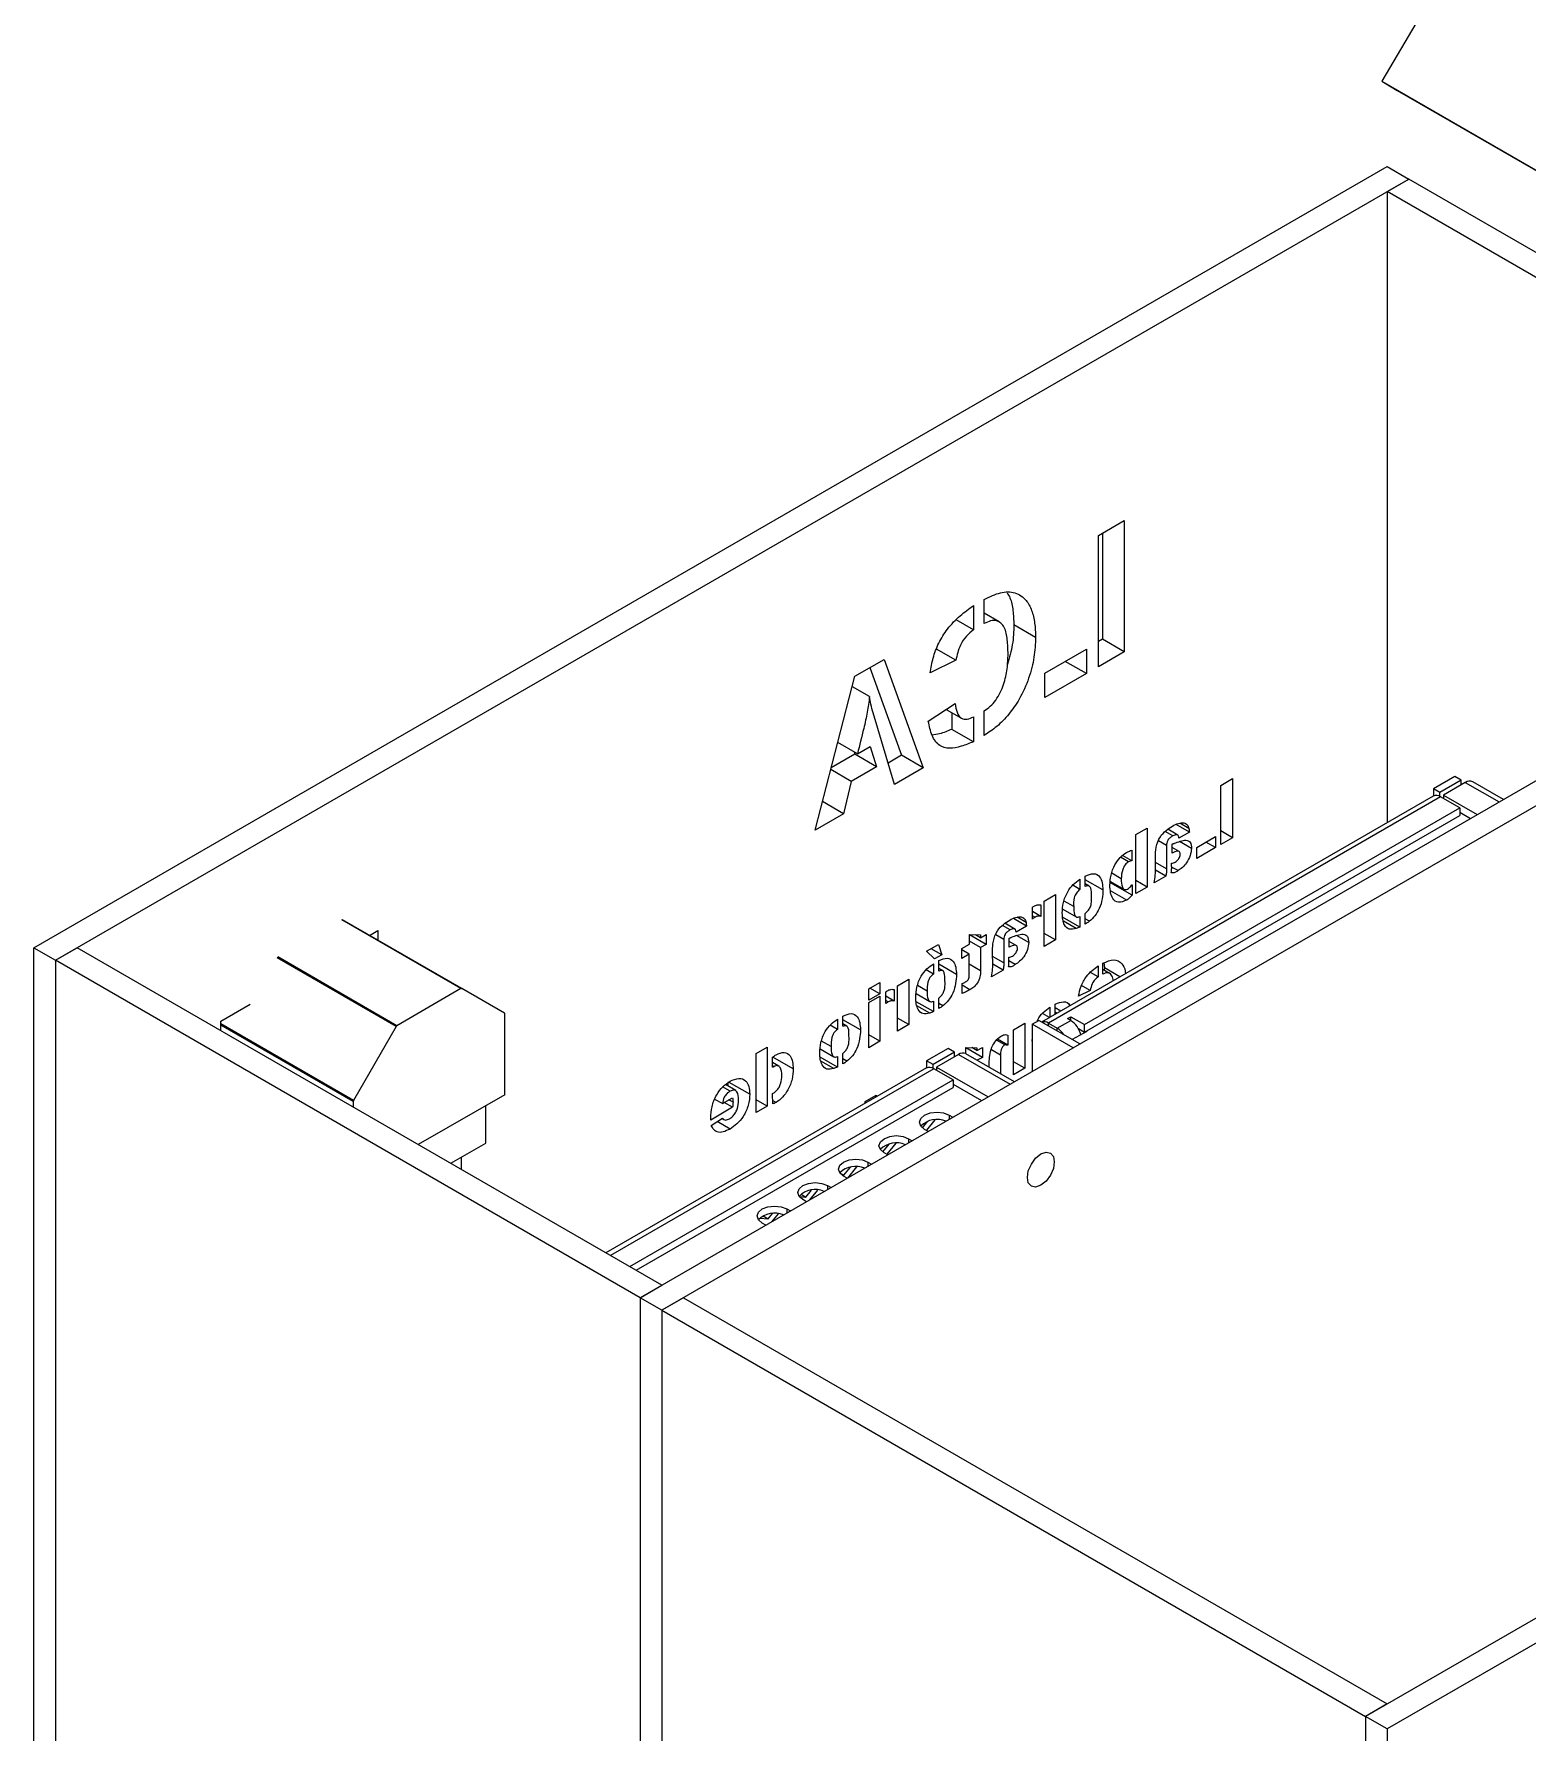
# Model space of a CAD drawing. Header units: millimetres. Extents: x 1 to 1184, y 0 to 836.
# Drawn here: x 229.9 to 327.4, y 589.5 to 700.4 of the extents above; entities that cross this region are included whole.
import ezdxf

# ---------------------------------------------------------------- set-up
doc = ezdxf.new("R2010")
doc.units = ezdxf.units.MM

msp = doc.modelspace()

# ---------------------------------------------------------------- linework, layer by layer
at = {"color": 7, "linetype": 'Continuous', "lineweight": 25}
for p, q in [((381.1, 805.19), (317.93, 697.33)), ((317.93, 697.33), (318.92, 696.74)), ((317.93, 697.33), (358.23, 674.06)), ((318.92, 696.74), (359.22, 673.47)), ((229.89, 640.73), (318.28, 691.76)), ((318.28, 691.76), (319.69, 690.94)), ((231.3, 639.92), (319.69, 690.94)), ((318.28, 690.13), (319.69, 690.94)), ((356.46, 668.08), (318.28, 690.13)), ((318.28, 690.13), (318.28, 648.91)), ((357.88, 668.9), (319.69, 690.94)), ((357.88, 668.9), (269.49, 617.87)), ((359.29, 668.08), (270.9, 617.06)), ((299.41, 667.66), (301.09, 668.64)), ((299.68, 667.82), (299.68, 660.88)), ((301.09, 668.64), (301.09, 660.07)), ((299.41, 659.09), (299.41, 667.66)), ((291.95, 661.92), (291.95, 663.49)), ((291.26, 663.08), (291.26, 661.51)), ((292.92, 662.02), (291.95, 662.58)), ((291.26, 661.51), (290.13, 662.16)), ((291.96, 661.91), (291.95, 661.92)), ((295.31, 661), (293.89, 661.82)), ((290.1, 659.51), (288.84, 660.24)), ((295.91, 658.67), (298.63, 660.24)), ((298.63, 660.24), (298.63, 658.64)), ((299.68, 660.88), (299.41, 660.73)), ((301.09, 660.07), (299.41, 659.09)), ((301.09, 660.07), (299.68, 660.88)), ((283.51, 658.47), (285.42, 659.57)), ((284.49, 659.04), (286.56, 653.31)), ((285.42, 659.57), (287.97, 652.49)), ((290.1, 659.51), (288.42, 658.69)), ((298.63, 658.64), (297.24, 659.44)), ((280.91, 648.41), (283.51, 658.47)), ((295.91, 657.07), (295.91, 658.67)), ((298.63, 658.64), (295.91, 657.07)), ((284.46, 657.14), (283.34, 657.78)), ((288.3, 655.53), (290.06, 656.68)), ((286.09, 651.4), (284.7, 656.07)), ((289.47, 656.3), (290.47, 655.72)), ((289.84, 656.08), (289.84, 655)), ((291.26, 655.81), (291.25, 655.8)), ((291.25, 655.8), (291.25, 654.19)), ((291.94, 654.6), (291.94, 656.21)), ((291.25, 654.19), (289.84, 655)), ((283.5, 653.37), (281.96, 652.49)), ((283.68, 653.4), (282.39, 654.15)), ((283.45, 653.54), (283.5, 653.37)), ((284.91, 652.56), (283.5, 653.37)), ((283.68, 653.4), (284.51, 653.87)), ((284.51, 653.87), (284.91, 652.56)), ((283.26, 651.6), (281.93, 652.37)), ((284.91, 652.56), (283.26, 651.6)), ((286.56, 653.31), (285.67, 652.8)), ((287.97, 652.49), (286.09, 651.4)), ((287.97, 652.49), (286.56, 653.31)), ((283.26, 651.6), (282.77, 649.49)), ((307.41, 651.34), (308.17, 651.78)), ((307.41, 647.48), (307.41, 651.34)), ((308.17, 651.78), (308.17, 647.92)), ((322.69, 651.92), (321.29, 651.11)), ((323.11, 651.68), (321.71, 650.87)), ((323.37, 651.53), (321.94, 650.7)), ((323.11, 651.68), (322.69, 651.92)), ((323.11, 651.38), (323.11, 651.68)), ((325.86, 650.42), (323.86, 651.58)), ((282.77, 649.49), (281.39, 650.29)), ((321.28, 650.64), (295.7, 635.88)), ((321.76, 650.6), (296.15, 635.81)), ((321.71, 650.87), (321.29, 651.11)), ((321.29, 651.11), (321.29, 650.65)), ((321.71, 650.62), (321.71, 650.87)), ((323.02, 649.87), (321.76, 650.6)), ((321.94, 650.7), (324.14, 649.43)), ((321.94, 650.7), (321.94, 650.49)), ((282.77, 649.49), (280.91, 648.41)), ((298.5, 635.71), (323.02, 649.87)), ((298.5, 635.22), (323.02, 649.38)), ((323.02, 649.87), (323.02, 649.38)), ((323.02, 649.58), (323.72, 649.18)), ((301.86, 648.13), (302.59, 648.55)), ((301.86, 644.28), (301.86, 648.13)), ((302.59, 648.55), (302.59, 644.7)), ((304.27, 648.04), (303.77, 648.32)), ((304.59, 648.09), (303.95, 648.47)), ((304.25, 648.68), (304.25, 648.68)), ((305.35, 648.29), (304.49, 648.79)), ((305.35, 648.29), (304.67, 647.9)), ((305.32, 648.52), (304.73, 648.86)), ((305.83, 647.29), (307.06, 648)), ((307.06, 648), (307.06, 647.28)), ((308.17, 647.92), (307.41, 648.36)), ((308.17, 647.92), (307.41, 647.48)), ((301.59, 646.4), (300.98, 646.75)), ((301.59, 647.1), (301.59, 646.4)), ((303.86, 647.41), (303.34, 647.71)), ((303.86, 647.41), (303.86, 645.88)), ((304.22, 646.92), (304.22, 647.5)), ((304.68, 647.02), (304.22, 647.28)), ((304.28, 647.52), (304.3, 647.53)), ((305.49, 647.22), (304.7, 647.67)), ((305.83, 646.57), (305.83, 647.29)), ((307.06, 647.28), (305.83, 646.57)), ((307.06, 647.28), (306.43, 647.64)), ((300.9, 645.24), (300.29, 645.6)), ((301.38, 646.34), (300.85, 646.65)), ((303.81, 645.41), (303.14, 645.8)), ((304.19, 646.19), (304.19, 646.25)), ((304.61, 645.77), (304.19, 646)), ((298.2, 644.54), (297.73, 644.81)), ((298.2, 645.21), (298.2, 644.54)), ((298.55, 644.74), (298.55, 645.41)), ((299.7, 644.51), (298.55, 645.17)), ((298.81, 644.75), (298.55, 644.9)), ((300.19, 645.07), (301.08, 644.56)), ((300.19, 645.07), (300.19, 644.98)), ((301.61, 644.16), (300.19, 644.98)), ((301.6, 644.85), (301.61, 644.85)), ((301.61, 644.85), (301.61, 644.16)), ((302.59, 644.7), (301.86, 645.12)), ((302.59, 644.7), (301.86, 644.28)), ((303.81, 645.41), (303.05, 644.97)), ((295.1, 642.61), (295.1, 643.38)), ((295.64, 643.53), (295.64, 643.52)), ((295.64, 643.52), (295.64, 642.78)), ((295.86, 643.77), (296.6, 644.2)), ((295.86, 640.82), (295.86, 643.77)), ((296.6, 644.2), (296.6, 641.24)), ((301.26, 643.85), (300.2, 644.46)), ((257.83, 638.06), (250.05, 642.55)), ((293.96, 641.95), (293.31, 642.33)), ((293.62, 642.54), (293.62, 642.54)), ((294.72, 642.15), (293.86, 642.65)), ((294.69, 642.38), (294.1, 642.72)), ((295.64, 642.78), (295.1, 643.09)), ((295.26, 642.72), (295.1, 642.81)), ((298.2, 642.08), (297.07, 642.73)), ((297.08, 643.26), (297.96, 642.75)), ((297.96, 641.98), (297.12, 642.47)), ((298.2, 642.77), (298.2, 642.08)), ((298.55, 642.28), (298.55, 642.97)), ((298.83, 642.46), (298.55, 642.62)), ((251.8, 641.54), (252.34, 641.85)), ((252.34, 641.85), (252.34, 641.23)), ((290.99, 641.59), (291.72, 641.57)), ((290.99, 640.96), (290.99, 641.59)), ((292.07, 640.94), (290.99, 641.57)), ((291.72, 640.74), (290.99, 641.16)), ((291.72, 641.39), (291.38, 641.58)), ((291.72, 641.39), (292.07, 641.59)), ((291.72, 641.57), (291.72, 641.39)), ((292.07, 641.59), (292.07, 640.94)), ((293.23, 641.27), (292.71, 641.57)), ((293.64, 641.9), (293.14, 642.19)), ((293.23, 641.27), (293.23, 639.74)), ((293.59, 640.78), (293.59, 641.36)), ((293.65, 641.38), (293.66, 641.39)), ((294.72, 642.15), (294.04, 641.76)), ((294.86, 641.08), (294.07, 641.54)), ((296.6, 641.24), (295.86, 641.67)), ((296.6, 641.24), (295.86, 640.82)), ((405.25, 641.55), (316.86, 590.52)), ((229.89, 640.73), (231.3, 639.92)), ((229.89, 579.49), (229.89, 640.73)), ((231.3, 639.92), (232.72, 640.73)), ((270.9, 618.69), (232.72, 640.73)), ((288.19, 640.5), (288.96, 640.94)), ((288.71, 640), (288.19, 640.5)), ((289.18, 640.26), (288.48, 640.67)), ((289.18, 640.26), (288.71, 640)), ((288.96, 640.94), (289.18, 640.26)), ((290.5, 640.68), (290.99, 640.96)), ((290.5, 640.04), (290.5, 640.68)), ((290.98, 640.32), (290.5, 640.6)), ((290.98, 640.32), (290.5, 640.04)), ((290.98, 638.99), (290.98, 640.32)), ((292.07, 640.94), (291.72, 640.74)), ((291.72, 640.74), (291.72, 639.22)), ((293.56, 640.05), (293.56, 640.12)), ((294.05, 640.88), (293.59, 641.14)), ((406.67, 640.73), (318.28, 589.71)), ((269.49, 617.87), (231.3, 639.92)), ((231.3, 639.92), (231.3, 578.68)), ((288.63, 639.01), (288.16, 639.29)), ((288.63, 639.68), (288.63, 639.01)), ((288.99, 639.21), (288.99, 639.89)), ((290.14, 638.99), (288.99, 639.65)), ((289.24, 639.23), (288.99, 639.38)), ((291.72, 639.22), (290.98, 639.65)), ((293.18, 639.27), (292.42, 638.83)), ((293.18, 639.27), (292.51, 639.66)), ((293.97, 639.63), (293.56, 639.87)), ((299.4, 638.83), (298.89, 639.12)), ((299.4, 639.54), (299.4, 638.83)), ((299.71, 639.01), (299.71, 639.72)), ((300.14, 639.06), (299.71, 639.31)), ((299.71, 639.01), (299.71, 639.01)), ((299.77, 639.74), (299.8, 639.42)), ((299.8, 639.42), (299.78, 639.26)), ((300.82, 638.83), (299.8, 639.42)), ((257.78, 638.06), (253.6, 635.64)), ((260.62, 636.45), (257.83, 638.06)), ((284.41, 638.05), (285.13, 638.47)), ((284.41, 637.31), (284.41, 638.05)), ((285.13, 637.72), (284.48, 638.1)), ((285.13, 638.47), (285.13, 637.72)), ((285.53, 637.08), (285.52, 637.85)), ((286.07, 638), (286.07, 637.99)), ((286.07, 637.99), (286.07, 637.25)), ((286.29, 638.25), (287.03, 638.67)), ((286.29, 635.29), (286.29, 638.25)), ((287.03, 638.67), (287.03, 635.72)), ((290.51, 637.74), (290.51, 638.39)), ((291.02, 637.99), (290.51, 638.29)), ((298.87, 637.93), (298.12, 637.56)), ((298.87, 637.93), (298.31, 638.26)), ((242.09, 635.94), (244.02, 637.05)), ((285.13, 637.72), (284.41, 637.31)), ((284.41, 637.16), (285.13, 637.58)), ((284.41, 634.2), (284.41, 637.16)), ((285.13, 637.58), (285.13, 634.62)), ((286.07, 637.25), (285.53, 637.57)), ((285.69, 637.19), (285.53, 637.28)), ((288.63, 636.56), (287.5, 637.21)), ((287.51, 637.74), (288.39, 637.23)), ((288.4, 636.46), (287.55, 636.94)), ((288.63, 637.24), (288.63, 636.56)), ((288.99, 636.76), (288.99, 637.44)), ((289.26, 636.94), (288.99, 637.1)), ((296.23, 636.84), (296.23, 636.19)), ((296.59, 636.39), (296.59, 637.05)), ((296.95, 636.6), (296.59, 636.8)), ((242.09, 635.33), (242.09, 635.94)), ((260.64, 631.13), (260.64, 636.4)), ((282.36, 635.39), (281.89, 635.67)), ((282.36, 636.07), (282.36, 635.39)), ((282.72, 635.6), (282.72, 636.27)), ((283.87, 635.37), (282.72, 636.03)), ((282.97, 635.61), (282.72, 635.76)), ((287.03, 635.72), (286.29, 636.14)), ((287.03, 635.72), (286.29, 635.29)), ((293.87, 635.38), (294.61, 635.81)), ((294.61, 635.81), (294.61, 632.86)), ((295.09, 635.75), (295.51, 635.99)), ((295.09, 635.75), (295.09, 632.65)), ((297.77, 634.2), (295.09, 635.75)), ((298.19, 634.45), (295.51, 635.99)), ((296.22, 636.18), (295.76, 636.44)), ((296.15, 635.81), (296.72, 635.48)), ((296.71, 636.46), (296.59, 636.53)), ((296.72, 635.48), (297.6, 635.99)), ((297.39, 636.11), (297.6, 636.23)), ((297.6, 635.99), (297.39, 636.11)), ((297.6, 636.23), (298.5, 635.71)), ((297.6, 635.99), (297.6, 636.23)), ((298.5, 635.22), (298.5, 635.71)), ((253.54, 635.59), (250.76, 630.76)), ((285.13, 634.62), (284.41, 635.04)), ((285.13, 634.62), (284.41, 634.2)), ((293.3, 634.39), (292.76, 634.7)), ((293.5, 634.36), (292.81, 634.76)), ((293.5, 635.03), (293.5, 634.36)), ((293.5, 635.02), (293.5, 635.03)), ((293.87, 632.43), (293.87, 635.38)), ((295.09, 634.64), (295.11, 634.89)), ((298.65, 635.27), (297.7, 634.73)), ((298.1, 635.46), (298.5, 635.22)), ((298.61, 635.29), (298.65, 635.27)), ((277.05, 633.82), (277.77, 634.24)), ((277.05, 629.96), (277.05, 633.82)), ((277.77, 634.24), (277.77, 630.38)), ((278.13, 632.96), (278.13, 633.59)), ((279.48, 632.82), (278.14, 633.59)), ((281.24, 634.12), (282.12, 633.61)), ((282.36, 632.94), (281.24, 633.59)), ((282.36, 633.62), (282.36, 632.94)), ((282.72, 633.14), (282.72, 633.82)), ((282.99, 633.32), (282.72, 633.48)), ((289.6, 634.16), (288.19, 633.35)), ((290.02, 633.91), (288.62, 633.1)), ((290.28, 633.76), (288.84, 632.93)), ((290.02, 633.91), (289.6, 634.16)), ((290.02, 633.61), (290.02, 633.91)), ((290.75, 634.22), (291.48, 634.2)), ((290.75, 633.82), (290.75, 634.22)), ((291.83, 633.57), (290.75, 634.19)), ((293.93, 631.98), (290.76, 633.81)), ((291.48, 634.01), (291.14, 634.21)), ((291.48, 634.01), (291.83, 634.21)), ((291.48, 634.2), (291.48, 634.01)), ((291.83, 633.57), (291.5, 633.38)), ((291.83, 634.21), (291.83, 633.57)), ((293.02, 633.71), (292.42, 634.06)), ((293.02, 633.71), (293.02, 632.51)), ((288.18, 632.88), (267.25, 620.8)), ((278.53, 633), (278.13, 633.23)), ((282.13, 632.84), (281.29, 633.33)), ((288.62, 633.1), (288.19, 633.35)), ((288.19, 633.35), (288.19, 632.88)), ((288.62, 632.86), (288.62, 633.1)), ((289.93, 632.1), (288.67, 632.83)), ((288.84, 632.93), (292.21, 630.99)), ((288.84, 632.93), (288.84, 632.73)), ((292.28, 632.93), (292.28, 633.33)), ((294.61, 632.86), (293.87, 633.28)), ((294.61, 632.86), (293.87, 632.43)), ((268.8, 619.91), (289.93, 632.1)), ((269.22, 619.66), (289.93, 631.61)), ((275.35, 631.36), (274.87, 631.64)), ((275.72, 631.4), (275.05, 631.79)), ((275.23, 631.98), (275.19, 631.71)), ((276.64, 631.17), (275.3, 631.94)), ((278.14, 630.54), (278.13, 631.19)), ((289.93, 632.1), (289.93, 631.61)), ((289.93, 631.82), (291.78, 630.75)), ((250.74, 630.69), (250.74, 630.33)), ((260.64, 631.13), (254.99, 627.87)), ((259.4, 627.97), (259.4, 630.42)), ((275.52, 630.31), (274.09, 629.48)), ((274.85, 630.55), (274.36, 630.83)), ((274.85, 630.55), (275.51, 630.93)), ((275.52, 630.31), (274.97, 630.62)), ((275.55, 630.64), (275.27, 630.8)), ((277.77, 630.38), (277.05, 630.8)), ((277.77, 630.38), (277.05, 629.96)), ((278.36, 630.63), (278.13, 630.76)), ((284.17, 630.68), (284.89, 631.1)), ((284.17, 630.56), (284.17, 630.68)), ((284.89, 631.1), (284.89, 630.98)), ((274.09, 629.48), (274.09, 629.61)), ((274.12, 629.12), (274.85, 629.61)), ((275.35, 628.89), (274.51, 629.38)), ((274.82, 629.59), (274.95, 629.52)), ((287.93, 628.97), (288.28, 629.4)), ((288.73, 629.49), (288.18, 628.81)), ((289.67, 629.79), (289.9, 629.66)), ((257.12, 626.65), (259.4, 627.97)), ((285.33, 627.39), (285.75, 627.91)), ((286.18, 627.97), (285.59, 627.24)), ((287.01, 628.26), (287.25, 628.13)), ((288.3, 628.73), (288.06, 628.87)), ((257.81, 626.25), (257.81, 627.05)), ((284.36, 626.73), (284.6, 626.6)), ((285.65, 627.2), (285.41, 627.34)), ((282.52, 626.03), (282.79, 625.87)), ((282.65, 625.89), (282.79, 625.87)), ((283, 625.67), (282.76, 625.81)), ((282.79, 625.87), (283.21, 626.4)), ((283.62, 626.43), (283.02, 625.68)), ((279.99, 624.63), (280.31, 624.45)), ((280.31, 624.45), (280.67, 624.89)), ((281.06, 624.9), (280.54, 624.26)), ((281.71, 625.2), (281.95, 625.07)), ((279.06, 623.67), (279.29, 623.54)), ((279.87, 624.49), (280.31, 624.45)), ((280.34, 624.14), (280.11, 624.28)), ((277.3, 623.07), (277.84, 623.02)), ((277.69, 622.61), (277.46, 622.75)), ((277.51, 623.21), (277.84, 623.02)), ((277.84, 623.02), (278.12, 623.37)), ((278.49, 623.36), (278.07, 622.83)), ((269.49, 617.87), (270.9, 618.69)), ((270.9, 617.06), (269.49, 617.87)), ((269.49, 617.87), (269.49, 556.63)), ((272.32, 617.87), (270.9, 617.06)), ((272.32, 617.87), (318.28, 591.34)), ((270.9, 617.06), (270.9, 555.82)), ((270.9, 617.06), (316.86, 590.52)), ((318.28, 591.34), (316.86, 590.52)), ((316.86, 590.52), (316.86, 529.28)), ((318.28, 589.71), (316.86, 590.52)), ((318.28, 589.71), (318.28, 528.47))]:
    msp.add_line(p, q, dxfattribs=at)
at = {"color": 8, "linetype": 'Continuous', "lineweight": 25}
for p, q in [((323.37, 651.53), (325.58, 650.26)), ((303.86, 645.88), (303.13, 646.3)), ((297.8, 643.42), (297.17, 643.78)), ((257.78, 638.06), (250, 642.55)), ((253.54, 635.59), (245.77, 640.08)), ((253.6, 635.64), (245.82, 640.13)), ((293.23, 639.74), (292.5, 640.16)), ((288.23, 637.9), (287.6, 638.26)), ((250.76, 630.76), (242.09, 635.77)), ((250.74, 630.69), (242.09, 635.68)), ((296.15, 635.63), (296.15, 635.81)), ((281.96, 634.28), (281.33, 634.64)), ((296.72, 635.29), (296.72, 635.48)), ((290.28, 633.76), (293.64, 631.82)), ((288.67, 632.83), (267.54, 620.63)), ((278.21, 632.96), (278.13, 633.01)), ((289.67, 629.79), (289.67, 629.52)), ((287.01, 628.26), (287.01, 627.99)), ((284.36, 626.73), (284.36, 626.46)), ((281.71, 625.2), (281.71, 624.93)), ((279.06, 623.67), (279.06, 623.4))]:
    msp.add_line(p, q, dxfattribs=at)
at = {"color": 7, "linetype": 'Continuous', "lineweight": 25, "flags": 128}
for points in [[(288.06, 628.87), (287.82, 629.08), (287.73, 629.33), (287.82, 629.58), (288.06, 629.79), (288.43, 629.94), (288.87, 629.99), (289.3, 629.94), (289.67, 629.79)], [(285.41, 627.34), (285.17, 627.55), (285.08, 627.8), (285.17, 628.05), (285.41, 628.26), (285.78, 628.41), (286.21, 628.46), (286.65, 628.41), (287.01, 628.26)], [(282.76, 625.81), (282.52, 626.02), (282.43, 626.27), (282.52, 626.52), (282.76, 626.73), (283.13, 626.87), (283.56, 626.92), (284, 626.87), (284.36, 626.73)], [(294.77, 625.73), (294.83, 626.16), (295.03, 626.6), (295.31, 626.99), (295.65, 627.26), (295.99, 627.38), (296.28, 627.32), (296.47, 627.1), (296.53, 626.75), (296.47, 626.32), (296.28, 625.88), (295.99, 625.49), (295.65, 625.22), (295.31, 625.1), (295.03, 625.16), (294.83, 625.38), (294.77, 625.73)], [(280.11, 624.28), (279.86, 624.49), (279.78, 624.74), (279.86, 624.99), (280.11, 625.2), (280.48, 625.34), (280.91, 625.39), (281.34, 625.34), (281.71, 625.2)], [(277.46, 622.75), (277.21, 622.96), (277.13, 623.21), (277.21, 623.46), (277.46, 623.67), (277.83, 623.81), (278.26, 623.86), (278.69, 623.81), (279.06, 623.67)]]:
    msp.add_lwpolyline(points, dxfattribs=at)
at = {"color": 7, "linetype": 'Continuous', "lineweight": 25}
for centre, radius, start, end in [((323.66, 651.13), 0.487, 65.6929, 125.6176), ((321.48, 650.2), 0.487, 54.3824, 114.3071), ((257.81, 638.01), 0.0515, 65.686, 125.6182), ((253.67, 635.52), 0.148, 121.9547, 151.1444), ((260.59, 636.41), 0.0515, 354.3796, 54.302), ((295.85, 635.39), 0.509, 55.0726, 106.7376), ((296.77, 634.71), 1.52, 12.7865, 56.9629), ((296, 634.31), 1.37, 32.1421, 58.1744), ((290.56, 633.37), 0.487, 65.6929, 125.6176), ((288.38, 632.43), 0.487, 54.3824, 114.3071), ((250.89, 630.68), 0.148, 148.8563, 178.0435), ((288.86, 628.06), 1.46, 66.0951, 135.5709), ((286.21, 626.53), 1.46, 66.0951, 135.5709), ((283.58, 624.88), 1.57, 68.6444, 132.6906), ((280.91, 623.48), 1.46, 65.9781, 136.1945), ((278.25, 621.94), 1.46, 66.0951, 135.5709)]:
    msp.add_arc(centre, radius, start, end, dxfattribs=at)
for points, knots in [([(291.95, 663.49), (292.31, 663.66), (293.02, 664.01), (294, 663.99), (294.68, 663.53), (295.08, 662.79), (295.27, 661.96), (295.3, 661.32), (295.31, 661)], [0, 0, 0, 0, 0.186701, 0.373077, 0.559346, 0.706119, 0.853031, 1, 1, 1, 1]), ([(293.45, 663.92), (293.52, 663.81), (293.71, 663.49), (293.85, 662.77), (293.88, 662.14), (293.89, 661.82)], [0, 0, 0, 0, 0.2006309, 0.600237, 1, 1, 1, 1]), ([(288.42, 658.69), (288.47, 659.01), (288.59, 659.65), (288.95, 660.64), (289.57, 661.63), (290.37, 662.46), (290.97, 662.88), (291.26, 663.08)], [0, 0, 0, 0, 0.186986, 0.373648, 0.559884, 0.779696, 1, 1, 1, 1]), ([(291.26, 661.51), (291.1, 661.38), (290.77, 661.13), (290.3, 660.39), (290.17, 659.85), (290.1, 659.51)], [0, 0, 0, 0, 0.280745, 0.559254, 1, 1, 1, 1]), ([(293.51, 659.92), (293.5, 660.23), (293.49, 660.86), (293.34, 661.57), (293.06, 661.95), (292.76, 662.12), (292.38, 662.11), (292.1, 661.98), (291.96, 661.91)], [0, 0, 0, 0, 0.250509, 0.500023, 0.625062, 0.750043, 0.874856, 1, 1, 1, 1]), ([(293.89, 661.82), (293.88, 661.4), (293.85, 660.57), (293.59, 659.68), (293.47, 659.24)], [0, 0, 0, 0, 0.516882, 1, 1, 1, 1]), ([(295.31, 661), (295.29, 660.58), (295.25, 659.73), (294.9, 658.34), (294.33, 657.04), (293.58, 655.97), (292.79, 655.15), (292.22, 654.78), (291.94, 654.6)], [0, 0, 0, 0, 0.186858, 0.373508, 0.559879, 0.706554, 0.853189, 1, 1, 1, 1]), ([(291.94, 656.21), (292.08, 656.3), (292.35, 656.48), (292.72, 656.9), (293.01, 657.4), (293.3, 658.1), (293.48, 658.97), (293.5, 659.6), (293.51, 659.92)], [0, 0, 0, 0, 0.125053, 0.249872, 0.374846, 0.499863, 0.749559, 1, 1, 1, 1]), ([(284.46, 657.14), (284.42, 656.8), (284.34, 656.12), (284.03, 654.86), (283.81, 653.95), (283.68, 653.4)], [0, 0, 0, 0, 0.279937, 0.559922, 1, 1, 1, 1]), ([(284.7, 656.07), (284.65, 656.26), (284.55, 656.6), (284.49, 656.97), (284.46, 657.14)], [0, 0, 0, 0, 0.559867, 1, 1, 1, 1]), ([(290.06, 656.68), (290.09, 656.48), (290.15, 656.09), (290.4, 655.68), (290.83, 655.63), (291.12, 655.75), (291.26, 655.81)], [0, 0, 0, 0, 0.280865, 0.560168, 0.7795, 1, 1, 1, 1]), ([(291.25, 654.19), (290.99, 654.08), (290.45, 653.87), (289.67, 653.7), (288.97, 653.9), (288.5, 654.56), (288.37, 655.21), (288.3, 655.53)], [0, 0, 0, 0, 0.18712, 0.373921, 0.560163, 0.779691, 1, 1, 1, 1]), ([(289.84, 655), (289.57, 654.89), (289.13, 654.7), (288.71, 654.65), (288.55, 654.62)], [0, 0, 0, 0, 0.6088533, 1, 1, 1, 1]), ([(303.13, 646.66), (303.13, 646.87), (303.14, 647.28), (303.39, 647.97), (303.84, 648.42), (304.11, 648.59), (304.25, 648.68)], [0, 0, 0, 0, 0.281658, 0.558531, 0.778584, 1, 1, 1, 1]), ([(304.27, 648.04), (304.21, 648), (304.1, 647.93), (303.94, 647.77), (303.87, 647.57), (303.86, 647.46), (303.86, 647.41)], [0, 0, 0, 0, 0.281111, 0.560443, 0.779221, 1, 1, 1, 1]), ([(304.25, 648.68), (304.38, 648.75), (304.64, 648.88), (304.97, 648.91), (305.23, 648.8), (305.29, 648.61), (305.32, 648.52)], [0, 0, 0, 0, 0.2807344, 0.5606537, 0.780552, 1, 1, 1, 1]), ([(304.67, 647.9), (304.66, 647.96), (304.65, 648.08), (304.49, 648.14), (304.35, 648.08), (304.27, 648.04)], [0, 0, 0, 0, 0.2802978, 0.5600101, 1, 1, 1, 1]), ([(305.32, 648.52), (305.33, 648.47), (305.33, 648.4), (305.34, 648.32), (305.35, 648.29)], [0, 0, 0, 0, 0.560032, 1, 1, 1, 1]), ([(300.16, 644.82), (300.18, 645.04), (300.2, 645.46), (300.44, 646.12), (300.82, 646.67), (301.1, 646.86), (301.24, 646.96)], [0, 0, 0, 0, 0.280734, 0.560182, 0.780063, 1, 1, 1, 1]), ([(301.24, 646.96), (301.31, 646.99), (301.43, 647.05), (301.54, 647.09), (301.59, 647.1)], [0, 0, 0, 0, 0.55979, 1, 1, 1, 1]), ([(304.22, 647.5), (304.23, 647.5), (304.25, 647.51), (304.27, 647.52), (304.28, 647.52)], [0, 0, 0, 0, 0.560128, 1, 1, 1, 1]), ([(304.75, 646.82), (304.75, 646.85), (304.75, 646.92), (304.71, 647), (304.65, 647.04), (304.49, 647.05), (304.34, 646.98), (304.22, 646.92)], [0, 0, 0, 0, 0.125183, 0.249903, 0.374894, 0.499938, 1, 1, 1, 1]), ([(304.3, 647.53), (304.31, 647.53), (304.34, 647.54), (304.36, 647.55), (304.37, 647.56)], [0, 0, 0, 0, 0.559873, 1, 1, 1, 1]), ([(304.37, 647.56), (304.5, 647.6), (304.76, 647.7), (305.07, 647.78), (305.29, 647.73), (305.46, 647.59), (305.48, 647.37), (305.49, 647.22)], [0, 0, 0, 0, 0.251031, 0.501161, 0.62637, 0.751548, 1, 1, 1, 1]), ([(304.42, 646.33), (304.47, 646.36), (304.55, 646.42), (304.67, 646.55), (304.74, 646.69), (304.75, 646.78), (304.75, 646.82)], [0, 0, 0, 0, 0.280247, 0.560801, 0.780199, 1, 1, 1, 1]), ([(305.49, 647.22), (305.47, 647.07), (305.44, 646.76), (305.2, 646.3), (304.9, 645.96), (304.7, 645.83), (304.61, 645.77)], [0, 0, 0, 0, 0.279397, 0.5586931, 0.7791739, 1, 1, 1, 1]), ([(301.38, 646.34), (301.34, 646.32), (301.26, 646.27), (301.11, 646.1), (300.93, 645.73), (300.91, 645.44), (300.9, 645.24)], [0, 0, 0, 0, 0.125581, 0.250991, 0.500274, 1, 1, 1, 1]), ([(301.59, 646.4), (301.55, 646.4), (301.49, 646.41), (301.41, 646.36), (301.38, 646.34)], [0, 0, 0, 0, 0.55933, 1, 1, 1, 1]), ([(303.05, 644.97), (303.08, 645.14), (303.14, 645.46), (303.14, 645.75), (303.14, 645.87)], [0, 0, 0, 0, 0.559616, 1, 1, 1, 1]), ([(303.14, 645.87), (303.14, 646.02), (303.13, 646.28), (303.13, 646.55), (303.13, 646.66)], [0, 0, 0, 0, 0.560004, 1, 1, 1, 1]), ([(303.86, 645.88), (303.86, 645.79), (303.86, 645.64), (303.83, 645.48), (303.81, 645.41)], [0, 0, 0, 0, 0.559939, 1, 1, 1, 1]), ([(304.17, 645.63), (304.18, 645.68), (304.19, 645.78), (304.19, 645.88), (304.2, 645.92)], [0, 0, 0, 0, 0.559942, 1, 1, 1, 1]), ([(304.61, 645.77), (304.55, 645.73), (304.47, 645.68), (304.35, 645.62), (304.26, 645.62), (304.2, 645.62), (304.17, 645.63)], [0, 0, 0, 0, 0.340355, 0.559974, 0.779776, 1, 1, 1, 1]), ([(304.19, 646.25), (304.23, 646.26), (304.31, 646.26), (304.39, 646.31), (304.42, 646.33)], [0, 0, 0, 0, 0.558249, 1, 1, 1, 1]), ([(304.2, 645.92), (304.2, 645.97), (304.19, 646.06), (304.19, 646.15), (304.19, 646.19)], [0, 0, 0, 0, 0.560008, 1, 1, 1, 1]), ([(297.05, 643.01), (297.06, 643.23), (297.09, 643.67), (297.35, 644.36), (297.76, 644.9), (298.05, 645.1), (298.2, 645.21)], [0, 0, 0, 0, 0.280627, 0.559755, 0.779398, 1, 1, 1, 1]), ([(298.2, 644.54), (298.12, 644.47), (298, 644.36), (297.88, 644.16), (297.78, 643.84), (297.79, 643.61), (297.8, 643.42)], [0, 0, 0, 0, 0.2489873, 0.3742008, 0.4994808, 1, 1, 1, 1]), ([(298.55, 645.41), (298.74, 645.49), (299.12, 645.65), (299.5, 645.42), (299.68, 645), (299.69, 644.67), (299.7, 644.51)], [0, 0, 0, 0, 0.279512, 0.558229, 0.778898, 1, 1, 1, 1]), ([(298.96, 644.11), (298.96, 644.29), (298.96, 644.53), (298.86, 644.72), (298.75, 644.8), (298.63, 644.76), (298.55, 644.74)], [0, 0, 0, 0, 0.5008, 0.626186, 0.751523, 1, 1, 1, 1]), ([(299.7, 644.51), (299.7, 644.32), (299.68, 643.93), (299.51, 643.33), (299.2, 642.8), (298.95, 642.57), (298.83, 642.46)], [0, 0, 0, 0, 0.2808216, 0.5604868, 0.7802361, 1, 1, 1, 1]), ([(301.26, 643.85), (301.07, 643.77), (300.7, 643.61), (300.34, 643.9), (300.19, 644.33), (300.17, 644.66), (300.16, 644.82)], [0, 0, 0, 0, 0.278521, 0.557675, 0.778652, 1, 1, 1, 1]), ([(300.9, 645.24), (300.9, 645.04), (300.91, 644.79), (301.03, 644.59), (301.12, 644.53), (301.24, 644.53), (301.32, 644.58), (301.37, 644.6)], [0, 0, 0, 0, 0.499485, 0.624769, 0.749933, 0.874737, 1, 1, 1, 1]), ([(301.37, 644.6), (301.42, 644.64), (301.5, 644.7), (301.57, 644.8), (301.6, 644.85)], [0, 0, 0, 0, 0.55899, 1, 1, 1, 1]), ([(295.1, 643.38), (295.12, 643.4), (295.17, 643.43), (295.22, 643.46), (295.24, 643.47)], [0, 0, 0, 0, 0.560013, 1, 1, 1, 1]), ([(295.24, 643.47), (295.32, 643.51), (295.47, 643.56), (295.59, 643.54), (295.64, 643.53)], [0, 0, 0, 0, 0.558396, 1, 1, 1, 1]), ([(297.8, 643.42), (297.8, 643.23), (297.8, 643), (297.9, 642.8), (297.97, 642.73), (298.08, 642.72), (298.16, 642.75), (298.2, 642.77)], [0, 0, 0, 0, 0.4997505, 0.6248833, 0.7499819, 0.874805, 1, 1, 1, 1]), ([(298.55, 642.97), (298.61, 643.02), (298.73, 643.13), (298.88, 643.35), (298.98, 643.71), (298.97, 643.94), (298.96, 644.11)], [0, 0, 0, 0, 0.187044, 0.372919, 0.559084, 1, 1, 1, 1]), ([(301.61, 644.16), (301.54, 644.09), (301.44, 643.97), (301.32, 643.88), (301.26, 643.85)], [0, 0, 0, 0, 0.559721, 1, 1, 1, 1]), ([(292.5, 640.53), (292.5, 640.73), (292.51, 641.14), (292.76, 641.83), (293.2, 642.28), (293.48, 642.45), (293.62, 642.54)], [0, 0, 0, 0, 0.281658, 0.558531, 0.778584, 1, 1, 1, 1]), ([(293.62, 642.54), (293.75, 642.61), (294.01, 642.74), (294.34, 642.77), (294.6, 642.66), (294.66, 642.47), (294.69, 642.38)], [0, 0, 0, 0, 0.2807344, 0.5606537, 0.780552, 1, 1, 1, 1]), ([(294.69, 642.38), (294.69, 642.34), (294.7, 642.26), (294.71, 642.19), (294.72, 642.15)], [0, 0, 0, 0, 0.560032, 1, 1, 1, 1]), ([(295.26, 642.72), (295.23, 642.7), (295.18, 642.67), (295.12, 642.63), (295.1, 642.61)], [0, 0, 0, 0, 0.559834, 1, 1, 1, 1]), ([(295.64, 642.78), (295.6, 642.79), (295.54, 642.8), (295.44, 642.79), (295.35, 642.77), (295.29, 642.73), (295.26, 642.72)], [0, 0, 0, 0, 0.339609, 0.559749, 0.779848, 1, 1, 1, 1]), ([(297.96, 641.98), (297.8, 641.95), (297.48, 641.89), (297.19, 642.17), (297.07, 642.57), (297.06, 642.86), (297.05, 643.01)], [0, 0, 0, 0, 0.27901, 0.558357, 0.779003, 1, 1, 1, 1]), ([(298.83, 642.46), (298.78, 642.43), (298.69, 642.37), (298.59, 642.31), (298.55, 642.28)], [0, 0, 0, 0, 0.5599444, 1, 1, 1, 1]), ([(293.64, 641.9), (293.58, 641.87), (293.47, 641.79), (293.31, 641.63), (293.24, 641.43), (293.23, 641.33), (293.23, 641.27)], [0, 0, 0, 0, 0.2811112, 0.5604426, 0.779221, 1, 1, 1, 1]), ([(293.59, 641.36), (293.6, 641.36), (293.62, 641.37), (293.64, 641.38), (293.65, 641.38)], [0, 0, 0, 0, 0.560128, 1, 1, 1, 1]), ([(294.04, 641.76), (294.03, 641.82), (294.02, 641.94), (293.86, 642), (293.72, 641.94), (293.64, 641.9)], [0, 0, 0, 0, 0.280298, 0.56001, 1, 1, 1, 1]), ([(293.66, 641.39), (293.68, 641.4), (293.7, 641.41), (293.73, 641.42), (293.74, 641.42)], [0, 0, 0, 0, 0.559873, 1, 1, 1, 1]), ([(293.74, 641.42), (293.87, 641.47), (294.12, 641.56), (294.44, 641.64), (294.66, 641.59), (294.83, 641.45), (294.84, 641.23), (294.86, 641.08)], [0, 0, 0, 0, 0.251031, 0.501161, 0.62637, 0.751548, 1, 1, 1, 1]), ([(298.2, 642.08), (298.15, 642.06), (298.08, 642.03), (298, 642), (297.96, 641.98)], [0, 0, 0, 0, 0.560011, 1, 1, 1, 1]), ([(288.99, 639.89), (289.17, 639.97), (289.55, 640.13), (289.94, 639.9), (290.11, 639.48), (290.13, 639.15), (290.14, 638.99)], [0, 0, 0, 0, 0.279512, 0.558229, 0.778898, 1, 1, 1, 1]), ([(292.51, 639.74), (292.51, 639.88), (292.5, 640.15), (292.5, 640.41), (292.5, 640.53)], [0, 0, 0, 0, 0.560004, 1, 1, 1, 1]), ([(293.56, 640.12), (293.6, 640.12), (293.68, 640.13), (293.76, 640.17), (293.79, 640.19)], [0, 0, 0, 0, 0.558249, 1, 1, 1, 1]), ([(293.56, 639.78), (293.56, 639.83), (293.56, 639.92), (293.56, 640.01), (293.56, 640.05)], [0, 0, 0, 0, 0.560008, 1, 1, 1, 1]), ([(294.12, 640.68), (294.12, 640.72), (294.12, 640.78), (294.08, 640.86), (294.02, 640.9), (293.86, 640.91), (293.71, 640.84), (293.59, 640.78)], [0, 0, 0, 0, 0.125183, 0.249903, 0.374894, 0.499938, 1, 1, 1, 1]), ([(293.79, 640.19), (293.84, 640.22), (293.92, 640.28), (294.03, 640.41), (294.11, 640.56), (294.12, 640.64), (294.12, 640.68)], [0, 0, 0, 0, 0.280247, 0.560801, 0.780199, 1, 1, 1, 1]), ([(294.86, 641.08), (294.84, 640.93), (294.81, 640.62), (294.57, 640.16), (294.27, 639.83), (294.07, 639.69), (293.97, 639.63)], [0, 0, 0, 0, 0.279397, 0.558693, 0.779174, 1, 1, 1, 1]), ([(287.48, 637.49), (287.49, 637.71), (287.52, 638.15), (287.78, 638.84), (288.2, 639.38), (288.49, 639.58), (288.63, 639.68)], [0, 0, 0, 0, 0.280627, 0.559755, 0.779398, 1, 1, 1, 1]), ([(288.63, 639.01), (288.55, 638.94), (288.43, 638.84), (288.32, 638.63), (288.22, 638.32), (288.22, 638.08), (288.23, 637.9)], [0, 0, 0, 0, 0.2489906, 0.3741618, 0.499452, 1, 1, 1, 1]), ([(289.39, 638.58), (289.39, 638.77), (289.39, 639.01), (289.29, 639.2), (289.18, 639.27), (289.07, 639.24), (288.99, 639.21)], [0, 0, 0, 0, 0.500767, 0.626161, 0.751507, 1, 1, 1, 1]), ([(290.14, 638.99), (290.13, 638.79), (290.11, 638.41), (289.94, 637.81), (289.63, 637.27), (289.38, 637.05), (289.26, 636.94)], [0, 0, 0, 0, 0.2808056, 0.5604619, 0.7802432, 1, 1, 1, 1]), ([(290.73, 638.5), (290.76, 638.52), (290.82, 638.55), (290.9, 638.63), (290.98, 638.8), (290.98, 638.91), (290.98, 638.99)], [0, 0, 0, 0, 0.187606, 0.37459, 0.560524, 1, 1, 1, 1]), ([(291.72, 639.22), (291.71, 639.09), (291.7, 638.84), (291.54, 638.42), (291.27, 638.15), (291.1, 638.05), (291.02, 637.99)], [0, 0, 0, 0, 0.281252, 0.55867, 0.77866, 1, 1, 1, 1]), ([(292.42, 638.83), (292.45, 639.01), (292.51, 639.32), (292.51, 639.61), (292.51, 639.74)], [0, 0, 0, 0, 0.559616, 1, 1, 1, 1]), ([(293.23, 639.74), (293.23, 639.65), (293.23, 639.5), (293.2, 639.34), (293.18, 639.27)], [0, 0, 0, 0, 0.559939, 1, 1, 1, 1]), ([(293.54, 639.49), (293.55, 639.54), (293.56, 639.64), (293.56, 639.74), (293.56, 639.78)], [0, 0, 0, 0, 0.559942, 1, 1, 1, 1]), ([(293.97, 639.63), (293.92, 639.6), (293.84, 639.54), (293.72, 639.48), (293.63, 639.49), (293.57, 639.49), (293.54, 639.49)], [0, 0, 0, 0, 0.340355, 0.559974, 0.779776, 1, 1, 1, 1]), ([(298.12, 637.56), (298.16, 637.78), (298.24, 638.21), (298.58, 638.83), (299, 639.26), (299.26, 639.44), (299.4, 639.54)], [0, 0, 0, 0, 0.280515, 0.558785, 0.779146, 1, 1, 1, 1]), ([(299.71, 639.72), (299.95, 639.83), (300.43, 640.04), (300.95, 639.77), (301.15, 639.36), (301.17, 639.1), (301.17, 639.04)], [0, 0, 0, 0, 0.332132, 0.663085, 0.924988, 1, 1, 1, 1]), ([(300.38, 638.58), (300.36, 638.69), (300.33, 638.87), (300.2, 639.03), (300.07, 639.1), (299.9, 639.1), (299.77, 639.04), (299.71, 639.01)], [0, 0, 0, 0, 0.301301, 0.476039, 0.650695, 0.825116, 1, 1, 1, 1]), ([(285.52, 637.85), (285.55, 637.87), (285.6, 637.91), (285.65, 637.93), (285.67, 637.95)], [0, 0, 0, 0, 0.560013, 1, 1, 1, 1]), ([(285.67, 637.95), (285.75, 637.98), (285.9, 638.04), (286.02, 638.01), (286.07, 638)], [0, 0, 0, 0, 0.558396, 1, 1, 1, 1]), ([(288.23, 637.9), (288.23, 637.71), (288.23, 637.47), (288.33, 637.27), (288.41, 637.21), (288.51, 637.2), (288.59, 637.23), (288.63, 637.24)], [0, 0, 0, 0, 0.499751, 0.624883, 0.749982, 0.874805, 1, 1, 1, 1]), ([(288.99, 637.44), (289.05, 637.5), (289.17, 637.6), (289.31, 637.83), (289.41, 638.18), (289.4, 638.42), (289.39, 638.58)], [0, 0, 0, 0, 0.187031, 0.372893, 0.559057, 1, 1, 1, 1]), ([(290.51, 638.39), (290.55, 638.41), (290.62, 638.44), (290.7, 638.48), (290.73, 638.5)], [0, 0, 0, 0, 0.559967, 1, 1, 1, 1]), ([(291.02, 637.99), (290.92, 637.94), (290.75, 637.84), (290.58, 637.77), (290.51, 637.74)], [0, 0, 0, 0, 0.560036, 1, 1, 1, 1]), ([(299.4, 638.83), (299.32, 638.77), (299.18, 638.66), (298.96, 638.33), (298.91, 638.08), (298.87, 637.93)], [0, 0, 0, 0, 0.280745, 0.559254, 1, 1, 1, 1]), ([(285.69, 637.19), (285.66, 637.17), (285.6, 637.14), (285.55, 637.1), (285.53, 637.08)], [0, 0, 0, 0, 0.559834, 1, 1, 1, 1]), ([(286.07, 637.25), (286.03, 637.26), (285.96, 637.27), (285.86, 637.26), (285.78, 637.24), (285.72, 637.21), (285.69, 637.19)], [0, 0, 0, 0, 0.339609, 0.559749, 0.779848, 1, 1, 1, 1]), ([(288.4, 636.46), (288.24, 636.43), (287.92, 636.36), (287.63, 636.64), (287.5, 637.05), (287.49, 637.34), (287.48, 637.49)], [0, 0, 0, 0, 0.27901, 0.558357, 0.779003, 1, 1, 1, 1]), ([(289.26, 636.94), (289.21, 636.9), (289.12, 636.84), (289.03, 636.79), (288.99, 636.76)], [0, 0, 0, 0, 0.5599444, 1, 1, 1, 1]), ([(295.4, 635.93), (295.42, 635.96), (295.5, 636.18), (295.81, 636.53), (296.09, 636.74), (296.23, 636.84)], [0, 0, 0, 0, 0.079828, 0.538911, 1, 1, 1, 1]), ([(296.59, 637.05), (296.78, 637.12), (297.14, 637.27), (297.47, 637.14), (297.54, 636.96), (297.55, 636.95)], [0, 0, 0, 0, 0.477969, 0.954578, 1, 1, 1, 1]), ([(281.21, 633.87), (281.22, 634.09), (281.25, 634.53), (281.51, 635.22), (281.93, 635.76), (282.22, 635.96), (282.36, 636.07)], [0, 0, 0, 0, 0.280627, 0.559755, 0.779398, 1, 1, 1, 1]), ([(282.72, 636.27), (282.91, 636.35), (283.28, 636.51), (283.67, 636.28), (283.84, 635.86), (283.86, 635.53), (283.87, 635.37)], [0, 0, 0, 0, 0.279512, 0.558229, 0.778898, 1, 1, 1, 1]), ([(283.12, 634.97), (283.12, 635.15), (283.13, 635.39), (283.02, 635.58), (282.92, 635.65), (282.8, 635.62), (282.72, 635.6)], [0, 0, 0, 0, 0.5008, 0.6261859, 0.751523, 1, 1, 1, 1]), ([(288.63, 636.56), (288.59, 636.54), (288.51, 636.51), (288.43, 636.47), (288.4, 636.46)], [0, 0, 0, 0, 0.560011, 1, 1, 1, 1]), ([(282.36, 635.39), (282.28, 635.33), (282.16, 635.22), (282.05, 635.02), (281.95, 634.7), (281.95, 634.46), (281.96, 634.28)], [0, 0, 0, 0, 0.248987, 0.374201, 0.499481, 1, 1, 1, 1]), ([(282.72, 633.82), (282.78, 633.88), (282.9, 633.98), (283.04, 634.21), (283.14, 634.57), (283.13, 634.8), (283.12, 634.97)], [0, 0, 0, 0, 0.187044, 0.372919, 0.559084, 1, 1, 1, 1]), ([(283.87, 635.37), (283.86, 635.17), (283.84, 634.79), (283.67, 634.19), (283.37, 633.65), (283.11, 633.43), (282.99, 633.32)], [0, 0, 0, 0, 0.2808216, 0.5604868, 0.7802361, 1, 1, 1, 1]), ([(292.28, 633.33), (292.29, 633.49), (292.31, 633.82), (292.48, 634.33), (292.76, 634.76), (292.98, 634.91), (293.09, 634.98)], [0, 0, 0, 0, 0.280859, 0.560519, 0.780154, 1, 1, 1, 1]), ([(293.09, 634.98), (293.18, 635.02), (293.33, 635.09), (293.44, 635.04), (293.5, 635.02)], [0, 0, 0, 0, 0.559542, 1, 1, 1, 1]), ([(278.13, 633.59), (278.17, 633.62), (278.25, 633.68), (278.32, 633.72), (278.36, 633.74)], [0, 0, 0, 0, 0.559617, 1, 1, 1, 1]), ([(278.36, 633.74), (278.54, 633.82), (278.91, 633.98), (279.28, 633.72), (279.45, 633.3), (279.47, 632.98), (279.48, 632.82)], [0, 0, 0, 0, 0.278792, 0.557914, 0.778831, 1, 1, 1, 1]), ([(282.13, 632.84), (281.97, 632.81), (281.65, 632.74), (281.36, 633.03), (281.23, 633.43), (281.22, 633.72), (281.21, 633.87)], [0, 0, 0, 0, 0.27901, 0.558357, 0.779003, 1, 1, 1, 1]), ([(281.96, 634.28), (281.96, 634.09), (281.96, 633.85), (282.06, 633.65), (282.14, 633.59), (282.24, 633.58), (282.32, 633.61), (282.36, 633.62)], [0, 0, 0, 0, 0.499751, 0.624883, 0.749982, 0.874805, 1, 1, 1, 1]), ([(293.3, 634.39), (293.27, 634.37), (293.22, 634.34), (293.15, 634.27), (293.09, 634.18), (293.02, 633.98), (293.02, 633.83), (293.02, 633.71)], [0, 0, 0, 0, 0.125204, 0.250128, 0.375427, 0.50076, 1, 1, 1, 1]), ([(293.5, 634.36), (293.48, 634.36), (293.44, 634.37), (293.39, 634.38), (293.34, 634.39), (293.31, 634.39), (293.3, 634.39)], [0, 0, 0, 0, 0.340146, 0.560323, 0.780642, 1, 1, 1, 1]), ([(278.21, 632.96), (278.19, 632.96), (278.17, 632.94), (278.15, 632.93), (278.14, 632.93), (278.13, 632.93), (278.13, 632.93), (278.13, 632.93), (278.13, 632.94), (278.13, 632.95), (278.13, 632.95), (278.13, 632.96)], [0, 0, 0, 0, 0.417206, 0.601951, 0.677242, 0.748911, 0.780377, 0.812231, 0.843012, 0.873446, 1, 1, 1, 1]), ([(278.74, 632.4), (278.72, 632.59), (278.7, 632.88), (278.5, 633.04), (278.34, 633.03), (278.25, 632.99), (278.21, 632.96)], [0, 0, 0, 0, 0.499082, 0.748852, 0.874346, 1, 1, 1, 1]), ([(278.21, 631.25), (278.27, 631.3), (278.4, 631.38), (278.56, 631.61), (278.71, 631.96), (278.73, 632.22), (278.74, 632.4)], [0, 0, 0, 0, 0.186852, 0.373422, 0.560443, 1, 1, 1, 1]), ([(279.48, 632.82), (279.47, 632.6), (279.44, 632.16), (279.18, 631.49), (278.79, 630.93), (278.5, 630.73), (278.36, 630.63)], [0, 0, 0, 0, 0.280593, 0.560009, 0.779991, 1, 1, 1, 1]), ([(282.36, 632.94), (282.32, 632.92), (282.24, 632.89), (282.16, 632.85), (282.13, 632.84)], [0, 0, 0, 0, 0.560011, 1, 1, 1, 1]), ([(282.99, 633.32), (282.94, 633.29), (282.85, 633.22), (282.76, 633.17), (282.72, 633.14)], [0, 0, 0, 0, 0.559944, 1, 1, 1, 1]), ([(274.09, 629.61), (274.1, 629.85), (274.13, 630.33), (274.42, 631.09), (274.87, 631.69), (275.19, 631.91), (275.35, 632.01)], [0, 0, 0, 0, 0.280719, 0.559909, 0.779692, 1, 1, 1, 1]), ([(275.35, 631.36), (275.28, 631.31), (275.14, 631.22), (274.93, 630.92), (274.88, 630.69), (274.85, 630.55)], [0, 0, 0, 0, 0.281039, 0.560532, 1, 1, 1, 1]), ([(275.35, 632.01), (275.55, 632.1), (275.95, 632.28), (276.38, 632.09), (276.61, 631.69), (276.63, 631.34), (276.64, 631.17)], [0, 0, 0, 0, 0.279568, 0.558715, 0.779217, 1, 1, 1, 1]), ([(275.91, 630.79), (275.9, 631), (275.88, 631.3), (275.62, 631.48), (275.44, 631.4), (275.35, 631.36)], [0, 0, 0, 0, 0.500025, 0.750119, 1, 1, 1, 1]), ([(276.64, 631.17), (276.63, 630.93), (276.59, 630.46), (276.26, 629.74), (275.81, 629.2), (275.5, 628.99), (275.35, 628.89)], [0, 0, 0, 0, 0.280295, 0.5591535, 0.7793062, 1, 1, 1, 1]), ([(278.13, 631.19), (278.13, 631.19), (278.13, 631.19), (278.13, 631.19), (278.13, 631.19), (278.13, 631.19), (278.13, 631.2), (278.13, 631.2), (278.13, 631.2), (278.16, 631.22), (278.18, 631.24), (278.21, 631.25)], [0, 0, 0, 0, 0.0627005, 0.0780378, 0.0940457, 0.1103566, 0.1261117, 0.159135, 0.1952524, 0.2553133, 1, 1, 1, 1]), ([(275.31, 629.55), (275.38, 629.6), (275.52, 629.69), (275.7, 629.93), (275.88, 630.31), (275.9, 630.59), (275.91, 630.79)], [0, 0, 0, 0, 0.187111, 0.373849, 0.560772, 1, 1, 1, 1]), ([(275.51, 630.93), (275.52, 630.88), (275.54, 630.79), (275.54, 630.69), (275.55, 630.64)], [0, 0, 0, 0, 0.5602, 1, 1, 1, 1]), ([(275.55, 630.64), (275.54, 630.58), (275.54, 630.47), (275.53, 630.36), (275.52, 630.31)], [0, 0, 0, 0, 0.559917, 1, 1, 1, 1]), ([(278.36, 630.63), (278.31, 630.61), (278.24, 630.56), (278.17, 630.55), (278.14, 630.54)], [0, 0, 0, 0, 0.560882, 1, 1, 1, 1]), ([(275.35, 628.89), (275.2, 628.82), (274.9, 628.66), (274.52, 628.66), (274.27, 628.85), (274.17, 629.03), (274.12, 629.12)], [0, 0, 0, 0, 0.280273, 0.559304, 0.779398, 1, 1, 1, 1]), ([(274.85, 629.61), (274.92, 629.54), (275.03, 629.43), (275.23, 629.52), (275.31, 629.55)], [0, 0, 0, 0, 0.559453, 1, 1, 1, 1])]:
    msp.add_open_spline(points, degree=3, knots=knots, dxfattribs=at)

doc.saveas('drawing.dxf')
